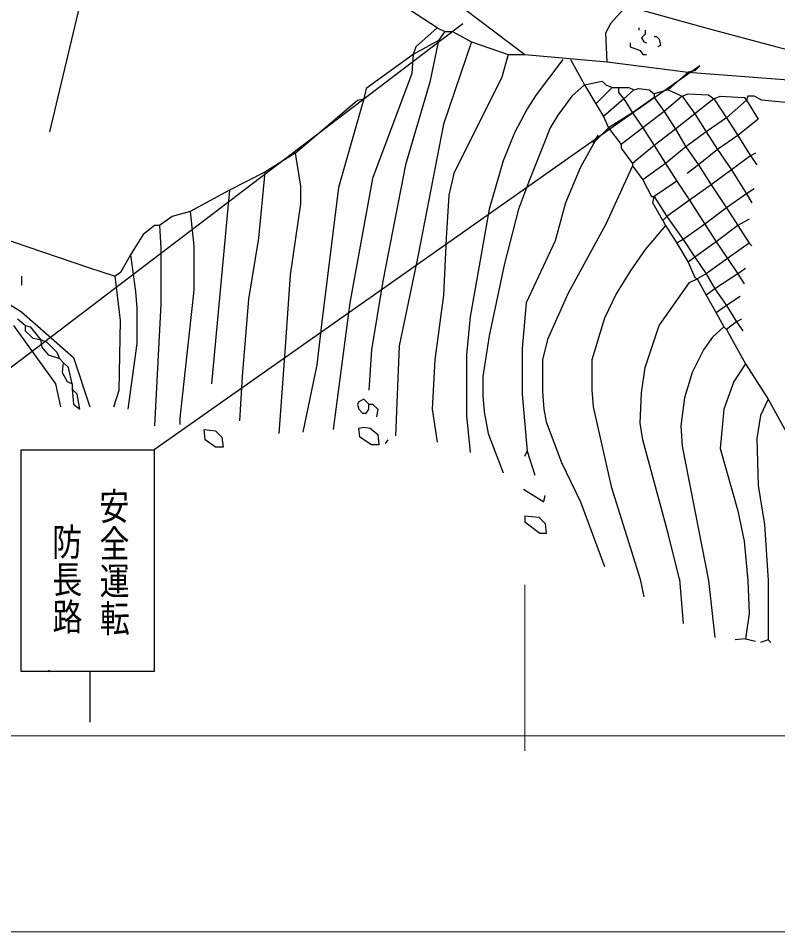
# Model space of a CAD drawing. Units: millimetres, scale not verified. Extents: x 40000 to 680000, y 20000 to 380000.
# Drawn here: x 374644 to 425360, y 205000 to 266017 of the extents above; entities that cross this region are included whole.
import ezdxf
from ezdxf.enums import TextEntityAlignment as Align

# ---------------------------------------------------------------- set-up
doc = ezdxf.new("R2010")
doc.units = ezdxf.units.MM
doc.header["$LTSCALE"] = 1000
for name, color, linetype, lineweight in [('M-BGD', 7, 'Continuous', 25), ('M-BMK-HTXT', 7, 'Continuous', 13), ('M-STR-STRC', 7, 'Continuous', 25), ('M-SUV', 7, 'Continuous', 13)]:
    doc.layers.add(name, color=color, linetype=linetype, lineweight=lineweight)
doc.styles.add('@ＭＳ ゴシック', font='')
doc.styles.get('@ＭＳ ゴシック').set_extended_font_data('@MS Gothic')

msp = doc.modelspace()

# ---------------------------------------------------------------- linework, layer by layer
at = {"layer": 'M-BGD'}
for p, q in [((380528, 274441), (376718, 258439)), ((397123, 272240), (408468, 263604)), ((397123, 272240), (408468, 263604)), ((402626, 265382), (395853, 269784)), ((415072, 266652), (414226, 265720)), ((413886, 265043), (414226, 265720)), ((402626, 265382), (401186, 264112)), ((402626, 265382), (403133, 265128)), ((403133, 265128), (402710, 264535)), ((403133, 265128), (403642, 265128)), ((403642, 265128), (404911, 264450)), ((413972, 263096), (413886, 265043)), ((416087, 265382), (416087, 265212)), ((416511, 264958), (416257, 264704)), ((416511, 265212), (416511, 264958)), ((402710, 264535), (401018, 263604)), ((402710, 264535), (402118, 261741)), ((404911, 264450), (403050, 258947)), ((404911, 264450), (407368, 263604)), ((415496, 264366), (415496, 264112)), ((416257, 264704), (416427, 264450)), ((416427, 264450), (416596, 264366)), ((417104, 264789), (417274, 264789)), ((417274, 264789), (417443, 264620)), ((417443, 264620), (417528, 264196)), ((401018, 263604), (397884, 261318)), ((401018, 263604), (400932, 262334)), ((401186, 264112), (401018, 263604)), ((407368, 263604), (406944, 262080)), ((407368, 263604), (408468, 263604)), ((408468, 263604), (413972, 263096)), ((415496, 264112), (416173, 263858)), ((416173, 263858), (416342, 263604)), ((416342, 263604), (416596, 263604)), ((417528, 264196), (417357, 264112)), ((411007, 263265), (409230, 260894)), ((411516, 263265), (412448, 261572)), ((413972, 263096), (419389, 262418)), ((418035, 261233), (419389, 262418)), ((419813, 262503), (419389, 262418)), ((419389, 262418), (426079, 261910)), ((420152, 262842), (419813, 262503)), ((400932, 262334), (398307, 255306)), ((406944, 262080), (403727, 255645)), ((412448, 261572), (413632, 261826)), ((413632, 261826), (413886, 261572)), ((397884, 261318), (397716, 260640)), ((402118, 261741), (400509, 256238)), ((412448, 261572), (411601, 260810)), ((412448, 261572), (413209, 260302)), ((414309, 261402), (413209, 260302)), ((413886, 261572), (414309, 261402)), ((414309, 261402), (414733, 261402)), ((414733, 261402), (415410, 261402)), ((414733, 261402), (414733, 261064)), ((415750, 261233), (415072, 260640)), ((415410, 261402), (415750, 261233)), ((415750, 261233), (416087, 261318)), ((416087, 261318), (416766, 261233)), ((416766, 261233), (417104, 260979)), ((418035, 261233), (417104, 260979)), ((418035, 261233), (418967, 260810)), ((393144, 257000), (397292, 260556)), ((397716, 260640), (396022, 254714)), ((397292, 260556), (397716, 260640)), ((409230, 260894), (408637, 259963)), ((411601, 260810), (410670, 259540)), ((415072, 260640), (413718, 259455)), ((414733, 261064), (415072, 260640)), ((415072, 260640), (415664, 259709)), ((417104, 260725), (415664, 259709)), ((417104, 260979), (417104, 260725)), ((417104, 260725), (417781, 259794)), ((418967, 260810), (417781, 259794)), ((418967, 260810), (419389, 260979)), ((418967, 260810), (419813, 259624)), ((419389, 260979), (420745, 260894)), ((421083, 260640), (419813, 259624)), ((420745, 260894), (421083, 260640)), ((421083, 260640), (421506, 260810)), ((421083, 260640), (421930, 259370)), ((421506, 260810), (423116, 260725)), ((423284, 260556), (421930, 259370)), ((423116, 260725), (423284, 260556)), ((423370, 260810), (423284, 260556)), ((423284, 260556), (424047, 259286)), ((423793, 260810), (423370, 260810)), ((424301, 260556), (423793, 260810)), ((433276, 259624), (424301, 260556)), ((408637, 259963), (407791, 258354)), ((413209, 260302), (413718, 259455)), ((410670, 259540), (410161, 258693)), ((413718, 259455), (414056, 258693)), ((415664, 259709), (414056, 258693)), ((415664, 259709), (416342, 258693)), ((417781, 259794), (416342, 258693)), ((417781, 259794), (418544, 258608)), ((419813, 259624), (418544, 258608)), ((419813, 259624), (420576, 258439)), ((421930, 259370), (420576, 258439)), ((421930, 259370), (422692, 258185)), ((403050, 258947), (401356, 250226)), ((424047, 259286), (422692, 258185)), ((407791, 258354), (407029, 256492)), ((410161, 258693), (408722, 255052)), ((413379, 258185), (412194, 256068)), ((414056, 258693), (413039, 257677)), ((413039, 257677), (413379, 258185)), ((414056, 258693), (414903, 257592)), ((416342, 258693), (414903, 257592)), ((416342, 258693), (417104, 257508)), ((418544, 258608), (417104, 257508)), ((418544, 258608), (419221, 257423)), ((420576, 258439), (419221, 257423)), ((420576, 258439), (421337, 257254)), ((422692, 258185), (421337, 257254)), ((422692, 258185), (423538, 256830)), ((414903, 257592), (414903, 257338)), ((417104, 257508), (415664, 256322)), ((417104, 257508), (417866, 256322)), ((393144, 257000), (391111, 255730)), ((393144, 257000), (393481, 254798)), ((414903, 257338), (415664, 256322)), ((419221, 257423), (417866, 256322)), ((419221, 257423), (420068, 256238)), ((421337, 257254), (420068, 256238)), ((421337, 257254), (422269, 255899)), ((423878, 257000), (423538, 256830)), ((407029, 256492), (406098, 253274)), ((415664, 256322), (415664, 256153)), ((417866, 256322), (416342, 255222)), ((417866, 256322), (418628, 255137)), ((423538, 256830), (422269, 255899)), ((423538, 256830), (423961, 256238)), ((391111, 255730), (388741, 254544)), ((391111, 255730), (390687, 251327)), ((400509, 256238), (398985, 248448)), ((412194, 256068), (411178, 253698)), ((415664, 256153), (413886, 252258)), ((415664, 256153), (416342, 255222)), ((420068, 256238), (419306, 255645)), ((420068, 256238), (420913, 254883)), ((422269, 255899), (420913, 254883)), ((422269, 255899), (423284, 254290)), ((398307, 255306), (396783, 247009)), ((403727, 255645), (403387, 254206)), ((408722, 255052), (408045, 253274)), ((416342, 255222), (416934, 254121)), ((418628, 255137), (417104, 254121)), ((418628, 255137), (419475, 253867)), ((388741, 254544), (386116, 253105)), ((388741, 254544), (387556, 241590)), ((393481, 254798), (393481, 253613)), ((396022, 254714), (394922, 245739)), ((420913, 254883), (419475, 253867)), ((420913, 254883), (421930, 253359)), ((423793, 254629), (423284, 254290)), ((364864, 254290), (379343, 249380)), ((403387, 254206), (403219, 251327)), ((416934, 254121), (417104, 254121)), ((417020, 253698), (417104, 254121)), ((417104, 254121), (417951, 252766)), ((419475, 253867), (417951, 252766)), ((419475, 253867), (420491, 252258)), ((423284, 254290), (421930, 253359)), ((423284, 254290), (423624, 253698)), ((393481, 253613), (392805, 248872)), ((406098, 253274), (404828, 246078)), ((408045, 253274), (407113, 249634)), ((411178, 253698), (410500, 251158)), ((417697, 252512), (417020, 253698)), ((421930, 253359), (420491, 252258)), ((421930, 253359), (422692, 252174)), ((384931, 252766), (384083, 252174)), ((386116, 253105), (384931, 252766)), ((386116, 253105), (386370, 250819)), ((417951, 252766), (417697, 252512)), ((417951, 252766), (419052, 251242)), ((383746, 252174), (382983, 251581)), ((384083, 252174), (383746, 252174)), ((384083, 252174), (384169, 250650)), ((413886, 252258), (411347, 247602)), ((417866, 252174), (416511, 250565)), ((417697, 252512), (417866, 252174)), ((417866, 252174), (418628, 250988)), ((420491, 252258), (419052, 251242)), ((420491, 252258), (421253, 251073)), ((422692, 252174), (421253, 251073)), ((423454, 252597), (422692, 252174)), ((422692, 252174), (423454, 250988)), ((382983, 251581), (382136, 250226)), ((386370, 250819), (386370, 247856)), ((390687, 251327), (390010, 247263)), ((403219, 251327), (403050, 247517)), ((410500, 251158), (408553, 247009)), ((419052, 251242), (418628, 250988)), ((418628, 250988), (419389, 249718)), ((419052, 251242), (419813, 250057)), ((421253, 251073), (419813, 250057)), ((421253, 251073), (422014, 249972)), ((423454, 250988), (422014, 249972)), ((423454, 250988), (423624, 250819)), ((382136, 250226), (381459, 249041)), ((382136, 250226), (382476, 247771)), ((384169, 250650), (384169, 246924)), ((401356, 250226), (401272, 249888)), ((416511, 250565), (415496, 249126)), ((401272, 249888), (400085, 244130)), ((407113, 249634), (406098, 244808)), ((419813, 250057), (419389, 249718)), ((419389, 249718), (419813, 248702)), ((419813, 250057), (420576, 248956)), ((422014, 249972), (420576, 248956)), ((422014, 249972), (422692, 248956)), ((369945, 249464), (374856, 246416)), ((379343, 249380), (381121, 248787)), ((381459, 249041), (381121, 248787)), ((415496, 249126), (414563, 247602)), ((420576, 248956), (419982, 248618)), ((420576, 248956), (421168, 247940)), ((422692, 248956), (421168, 247940)), ((423200, 249295), (422692, 248956)), ((422692, 248956), (423116, 248279)), ((374856, 248787), (374856, 248194)), ((381459, 245824), (381121, 248787)), ((392805, 248872), (392466, 244046)), ((398985, 248448), (398224, 243876)), ((417443, 245485), (419475, 248364)), ((419475, 248364), (419982, 248618)), ((419813, 248702), (419982, 248618)), ((419982, 248618), (420576, 247517)), ((382476, 247771), (382559, 246670)), ((386370, 247856), (385438, 239304)), ((421168, 247940), (420576, 247517)), ((421168, 247940), (421930, 246840)), ((390010, 247263), (389587, 242098)), ((403050, 247517), (402456, 243199)), ((411347, 247602), (409992, 244554)), ((414563, 247602), (413802, 245993)), ((420576, 247517), (421253, 246332)), ((422861, 247432), (421930, 246840)), ((382559, 246670), (382559, 244300)), ((384169, 246924), (383746, 238796)), ((396783, 247009), (395683, 238542)), ((408553, 247009), (408299, 243961)), ((421930, 246840), (421253, 246332)), ((421930, 246840), (422607, 245739)), ((375109, 245485), (374602, 245908)), ((374856, 246416), (378327, 243368)), ((404828, 246078), (404574, 243538)), ((413802, 245993), (412956, 243199)), ((421253, 246332), (421760, 245400)), ((422946, 245908), (422607, 245739)), ((377142, 241590), (374348, 245485)), ((375109, 245485), (375448, 245400)), ((375109, 245485), (375109, 245146)), ((375448, 245400), (376126, 244554)), ((381375, 241167), (381459, 245824)), ((394922, 245739), (394582, 242860)), ((416511, 242691), (417443, 245485)), ((421760, 245400), (420999, 244723)), ((421760, 245400), (421930, 245231)), ((422607, 245739), (421930, 245231)), ((422607, 245739), (423031, 245146)), ((375109, 245146), (375618, 244638)), ((406098, 244808), (405674, 242098)), ((420999, 244723), (420406, 243876)), ((421930, 245231), (423200, 242945)), ((375618, 244638), (376126, 244554)), ((376126, 244554), (376209, 244046)), ((376126, 244554), (376549, 244384)), ((376549, 244384), (377226, 243707)), ((382559, 244300), (381968, 239897)), ((400085, 244130), (399831, 238119)), ((409992, 244554), (409654, 243199)), ((376209, 244046), (376633, 243538)), ((376633, 243538), (377396, 243284)), ((377226, 243707), (377396, 243284)), ((392466, 244046), (392043, 238288)), ((398224, 243876), (398054, 241167)), ((404574, 243538), (404574, 239474)), ((408299, 243961), (408299, 240913)), ((420406, 243876), (419644, 242352)), ((377396, 243284), (377650, 243030)), ((377650, 243030), (377564, 242352)), ((377987, 242691), (377650, 243030)), ((378327, 243368), (379428, 240066)), ((394582, 242860), (393652, 238373)), ((402456, 243199), (402287, 239897)), ((409654, 243199), (409654, 241082)), ((412956, 243199), (412956, 241167)), ((423200, 242945), (422437, 241760)), ((423200, 242945), (424724, 240574)), ((377564, 242352), (377904, 241760)), ((378242, 241590), (377987, 242691)), ((416257, 240998), (416511, 242691)), ((419644, 242352), (419135, 240659)), ((377904, 241760), (378242, 241590)), ((389587, 242098), (389418, 239135)), ((405674, 242098), (405674, 240828)), ((422437, 241760), (421760, 239897)), ((377480, 240066), (377142, 241590)), ((378242, 241590), (378242, 241252)), ((378242, 241252), (378327, 240236)), ((378581, 240913), (378242, 241252)), ((381035, 240066), (381375, 241167)), ((409654, 241082), (409737, 239897)), ((412956, 241167), (413039, 240066)), ((378750, 239897), (378581, 240913)), ((397716, 240574), (397377, 240405)), ((398054, 240236), (397716, 240574)), ((405674, 240828), (405758, 239728)), ((408299, 240913), (408637, 237103)), ((416173, 238966), (416257, 240998)), ((419135, 240659), (418881, 238796)), ((424724, 240574), (424216, 239474)), ((424724, 240574), (426672, 237018)), ((378327, 240236), (378750, 239897)), ((397377, 240405), (397292, 240236)), ((397292, 240236), (397377, 239897)), ((397377, 239897), (397631, 239643)), ((397884, 239643), (398054, 239897)), ((398054, 239897), (398054, 240236)), ((398054, 240236), (398307, 240236)), ((398307, 240236), (398647, 239897)), ((398647, 239897), (398561, 239389)), ((402287, 239897), (402626, 237696)), ((409737, 239897), (409907, 239050)), ((413039, 240066), (414226, 234732)), ((421760, 239897), (421506, 237272)), ((385438, 239304), (385438, 238881)), ((397631, 239643), (397884, 239643)), ((404574, 239474), (404828, 237018)), ((405758, 239728), (406012, 238288)), ((424216, 239474), (423961, 237950)), ((397377, 238627), (397716, 238712)), ((397461, 238034), (397377, 238627)), ((397716, 238712), (398138, 238627)), ((398138, 238627), (398647, 238204)), ((409907, 239050), (410924, 236341)), ((416342, 237865), (416173, 238966)), ((418881, 238796), (418967, 237442)), ((387131, 237865), (387048, 238542)), ((387048, 238542), (387809, 238458)), ((387809, 238458), (388232, 238034)), ((388232, 238034), (388318, 237357)), ((398224, 237526), (397461, 238034)), ((398647, 238204), (398731, 237526)), ((406012, 238288), (407029, 235664)), ((387809, 237357), (387131, 237865)), ((388318, 237357), (387809, 237357)), ((398731, 237526), (398224, 237526)), ((399324, 237865), (399155, 237611)), ((418035, 231600), (416342, 237865)), ((418967, 237442), (420745, 228467)), ((423961, 237950), (424047, 234817)), ((408468, 236764), (408637, 237103)), ((408637, 237103), (409146, 235494)), ((421506, 237272), (422692, 233124)), ((410924, 236341), (412194, 233716)), ((408383, 234563), (409737, 233716)), ((414226, 234732), (416173, 228552)), ((424047, 234817), (424470, 232192)), ((409737, 233716), (409823, 234140)), ((412194, 233716), (413802, 229398)), ((422692, 233124), (423116, 231092)), ((408468, 232785), (409400, 232700)), ((408468, 232785), (408468, 232362)), ((409400, 232700), (409823, 232277)), ((409483, 231600), (408468, 232362)), ((409823, 232277), (409907, 231600)), ((424470, 232192), (424724, 228467)), ((409907, 231600), (409483, 231600)), ((418798, 228552), (418035, 231600)), ((423116, 231092), (423370, 228467)), ((416173, 228552), (416427, 227366)), ((418798, 228552), (419052, 225588)), ((420745, 228467), (421168, 224657)), ((423370, 228467), (423454, 226266)), ((424724, 228467), (424724, 224488)), ((423454, 226266), (423200, 224572)), ((423200, 224572), (422523, 224488)), ((423200, 224572), (423878, 224403)), ((424724, 224488), (424216, 224318)), ((424724, 224488), (424894, 224318))]:
    msp.add_line(p, q, dxfattribs=at)
msp.add_lwpolyline([(415665, 266736), (420469, 265392), (425298, 264100), (426248, 263858), (429562, 263051), (432901, 262300), (436125, 261635), (439361, 261030), (442152, 260558), (444959, 260132), (448417, 259672), (451882, 259271), (456846, 258775), (461826, 258330), (467395, 257846), (471376, 257508), (474319, 257326), (477276, 257205), (481296, 257115)], dxfattribs=at)
msp.add_arc((376798, 222502), 120, 180, 270, dxfattribs=at)
at = {"layer": 'M-BMK-HTXT'}
for p, q in [((408468, 217075), (408468, 228168)), ((172079, 218075), (408468, 218075)), ((408383, 218075), (468328, 218075))]:
    msp.add_line(p, q, dxfattribs=at)
at = {"layer": 'M-STR-STRC'}
for p, q in [((404320, 265636), (369267, 238962)), ((420152, 262842), (383717, 237186)), ((374843, 222382), (374843, 237186)), ((374843, 237186), (383717, 237186)), ((383717, 237186), (383717, 222382)), ((383717, 222382), (374843, 222382)), ((379413, 222382), (379413, 219005))]:
    msp.add_line(p, q, dxfattribs=at)
at = {"layer": 'M-SUV'}
msp.add_line((40000, 205000), (579000, 205000), dxfattribs=at)

# ---------------------------------------------------------------- texts
at = {"layer": 'M-STR-STRC', "style": '@ＭＳ ゴシック', "width": 1.25}
for s, p in [('安全運転', (379848, 234697)), ('防長路', (376698, 232304))]:
    msp.add_text(s, height=1466, rotation=270.3, dxfattribs=at).set_placement(p, align=Align.BOTTOM_LEFT)

doc.saveas('drawing.dxf')
